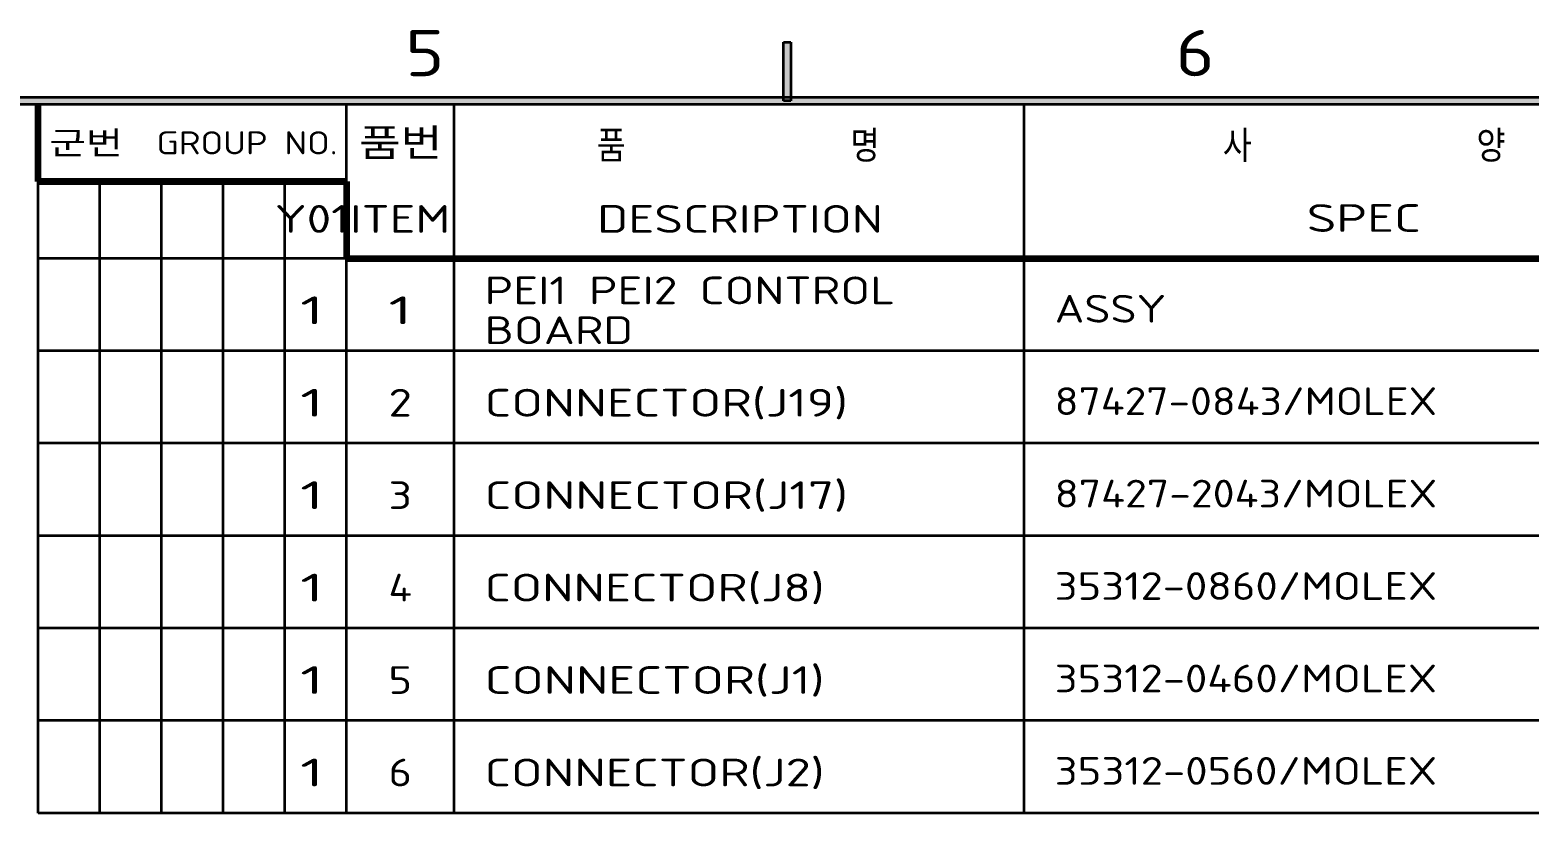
# Model space of a CAD drawing. Extents: x 23 to 417, y 3 to 294.
# Drawn here: x 220.9 to 318.2, y 240.8 to 291.6 of the extents above; entities that cross this region are included whole.
import ezdxf
from ezdxf.enums import TextEntityAlignment as Align

# ---------------------------------------------------------------- set-up
doc = ezdxf.new("R2010")
doc.units = 0
doc.layers.get('0').update_dxf_attribs({"lineweight": 13})
doc.layers.add('3', color=7, linetype='Continuous', lineweight=13)
doc.layers.add('5', color=7, linetype='Continuous', lineweight=13)
doc.styles.get("Standard").update_dxf_attribs({"font": 'isocp.shx'})

# ---------------------------------------------------------------- blocks, each defined once
blk = doc.blocks.new('BLOCK8')
at = {"layer": '5', "color": 7, "lineweight": 13}
for s, p, p2 in [('PEI1 PEI2 CONTROL', (250.37, 273.787), (277.023, 273.787)), ('BOARD', (250.37, 271.202), (260.016, 271.202))]:
    blk.add_text(s, height=1.8, dxfattribs=at).set_placement(p, p2, align=Align.FIT)

msp = doc.modelspace()

# ---------------------------------------------------------------- linework, layer by layer
at = {"color": 7, "lineweight": 140, "ltscale": 0.125}
for p, q in [((221.402, 281.762), (221.402, 286.762)), ((241.402, 281.762), (241.402, 276.762))]:
    msp.add_line(p, q, dxfattribs=at)
at = {"color": 7, "lineweight": 35}
for p, q in [((221.402, 240.762), (221.402, 286.762)), ((241.402, 240.762), (241.402, 286.762)), ((248.402, 240.762), (248.402, 286.762)), ((285.402, 240.762), (285.402, 286.762)), ((225.402, 240.762), (225.402, 281.762)), ((229.402, 240.762), (229.402, 281.762)), ((233.402, 240.762), (233.402, 281.762)), ((237.402, 240.762), (237.402, 281.762)), ((409.762, 276.762), (221.402, 276.762)), ((409.762, 270.762), (221.402, 270.762)), ((409.762, 264.762), (221.402, 264.762)), ((409.762, 258.762), (221.402, 258.762)), ((409.762, 252.762), (221.402, 252.762)), ((409.762, 246.762), (221.402, 246.762)), ((409.762, 240.762), (221.402, 240.762))]:
    msp.add_line(p, q, dxfattribs=at)
at = {"color": 7, "lineweight": 100, "ltscale": 0.5}
msp.add_line((241.402, 281.762), (221.402, 281.762), dxfattribs=at)
at = {"color": 7, "lineweight": 140, "ltscale": 0.5}
msp.add_line((221.402, 281.762), (241.402, 281.762), dxfattribs=at)
at = {"color": 7, "lineweight": 140}
msp.add_line((241.402, 276.762), (409.762, 276.762), dxfattribs=at)
at = {"layer": '3', "color": 7, "lineweight": 35, "ltscale": 0.095}
for p, q in [((269.762, 287), (269.762, 290.8)), ((270.238, 290.8), (270.238, 287))]:
    msp.add_line(p, q, dxfattribs=at)
at = {"layer": '3', "color": 7, "lineweight": 35, "ltscale": 0.011875}
for p, q in [((269.762, 290.8), (270.238, 290.8)), ((270.238, 287), (269.762, 287))]:
    msp.add_line(p, q, dxfattribs=at)
at = {"layer": '3', "color": 7, "lineweight": 35}
for p, q in [((30, 287.237), (410.238, 287.237)), ((409.762, 286.762), (30, 286.762))]:
    msp.add_line(p, q, dxfattribs=at)
at = {"layer": '3', "color": 7, "lineweight": 5}
for points in [[(270.237, 290.8), (269.763, 290.8), (270.237, 287), (269.763, 287)], [(270.237, 290.8), (269.763, 290.8), (270.237, 287), (269.763, 287)], [(270.237, 290.8), (269.763, 290.8), (270.237, 287), (269.763, 287)], [(270.237, 290.8), (269.763, 290.8), (270.237, 287), (269.763, 287)], [(270.237, 290.8), (269.763, 290.8), (270.237, 287), (269.763, 287)], [(410.237, 287.237), (409.763, 286.763), (30, 287.237), (30, 286.763)]]:
    msp.add_solid(points, dxfattribs=at)

# ---------------------------------------------------------------- block references
at = {"layer": '5', "lineweight": 0}
msp.add_blockref('BLOCK8', (0, 0), dxfattribs=at)

# ---------------------------------------------------------------- texts
at = {"layer": '3', "color": 7, "lineweight": 13}
for s, p, p2 in [('5', (245.223, 288.592), (247.761, 288.592)), ('6', (295.223, 288.592), (297.761, 288.592))]:
    msp.add_text(s, height=3, dxfattribs=at).set_placement(p, p2, align=Align.FIT)
at = {"layer": '5', "color": 7, "lineweight": 13}
for s, height, p, p2 in [('군번  GROUP NO.', 1.5, (222.114, 283.516), (240.825, 283.516)), ('품번', 1.8, (242.219, 283.385), (247.619, 283.385)), ('품                 명', 1.8, (257.655, 283.219), (276.001, 283.219)), ('사                 양', 1.8, (298.286, 283.219), (316.632, 283.219)), ('Y01', 1.8, (236.747, 278.428), (241.57, 278.428)), ('ITEM', 1.8, (241.637, 278.426), (248.145, 278.426)), ('DESCRIPTION', 1.8, (257.676, 278.426), (276.229, 278.426)), ('SPEC', 1.8, (303.734, 278.484), (311.142, 278.484)), ('ASSY', 1.8, (287.37, 272.597), (294.616, 272.597)), ('1', 1.8, (238.397, 272.495), (239.92, 272.495)), ('1', 1.8, (244.133, 272.495), (245.656, 272.495)), ('1', 1.8, (238.397, 266.495), (239.92, 266.495)), ('2', 1.8, (244.133, 266.495), (245.656, 266.495)), ('CONNECTOR(J19)', 1.8, (250.37, 266.495), (273.954, 266.495)), ('87427-0843/MOLEX', 1.8, (287.37, 266.597), (312.2, 266.597)), ('1', 1.8, (238.397, 260.495), (239.92, 260.495)), ('3', 1.8, (244.133, 260.495), (245.656, 260.495)), ('CONNECTOR(J17)', 1.8, (250.37, 260.495), (273.954, 260.495)), ('87427-2043/MOLEX', 1.8, (287.37, 260.597), (312.2, 260.597)), ('1', 1.8, (238.397, 254.494), (239.92, 254.494)), ('4', 1.8, (244.133, 254.494), (245.656, 254.494)), ('CONNECTOR(J8)', 1.8, (250.37, 254.494), (272.431, 254.494)), ('35312-0860/MOLEX', 1.8, (287.37, 254.597), (312.2, 254.597)), ('1', 1.8, (238.397, 248.494), (239.92, 248.494)), ('5', 1.8, (244.133, 248.494), (245.656, 248.494)), ('CONNECTOR(J1)', 1.8, (250.37, 248.494), (272.431, 248.494)), ('35312-0460/MOLEX', 1.8, (287.37, 248.597), (312.2, 248.597)), ('1', 1.8, (238.397, 242.494), (239.92, 242.494)), ('6', 1.8, (244.133, 242.494), (245.656, 242.494)), ('CONNECTOR(J2)', 1.8, (250.37, 242.494), (272.431, 242.494)), ('35312-0560/MOLEX', 1.8, (287.37, 242.597), (312.2, 242.597))]:
    msp.add_text(s, height=height, dxfattribs=at).set_placement(p, p2, align=Align.FIT)

doc.saveas('drawing.dxf')
